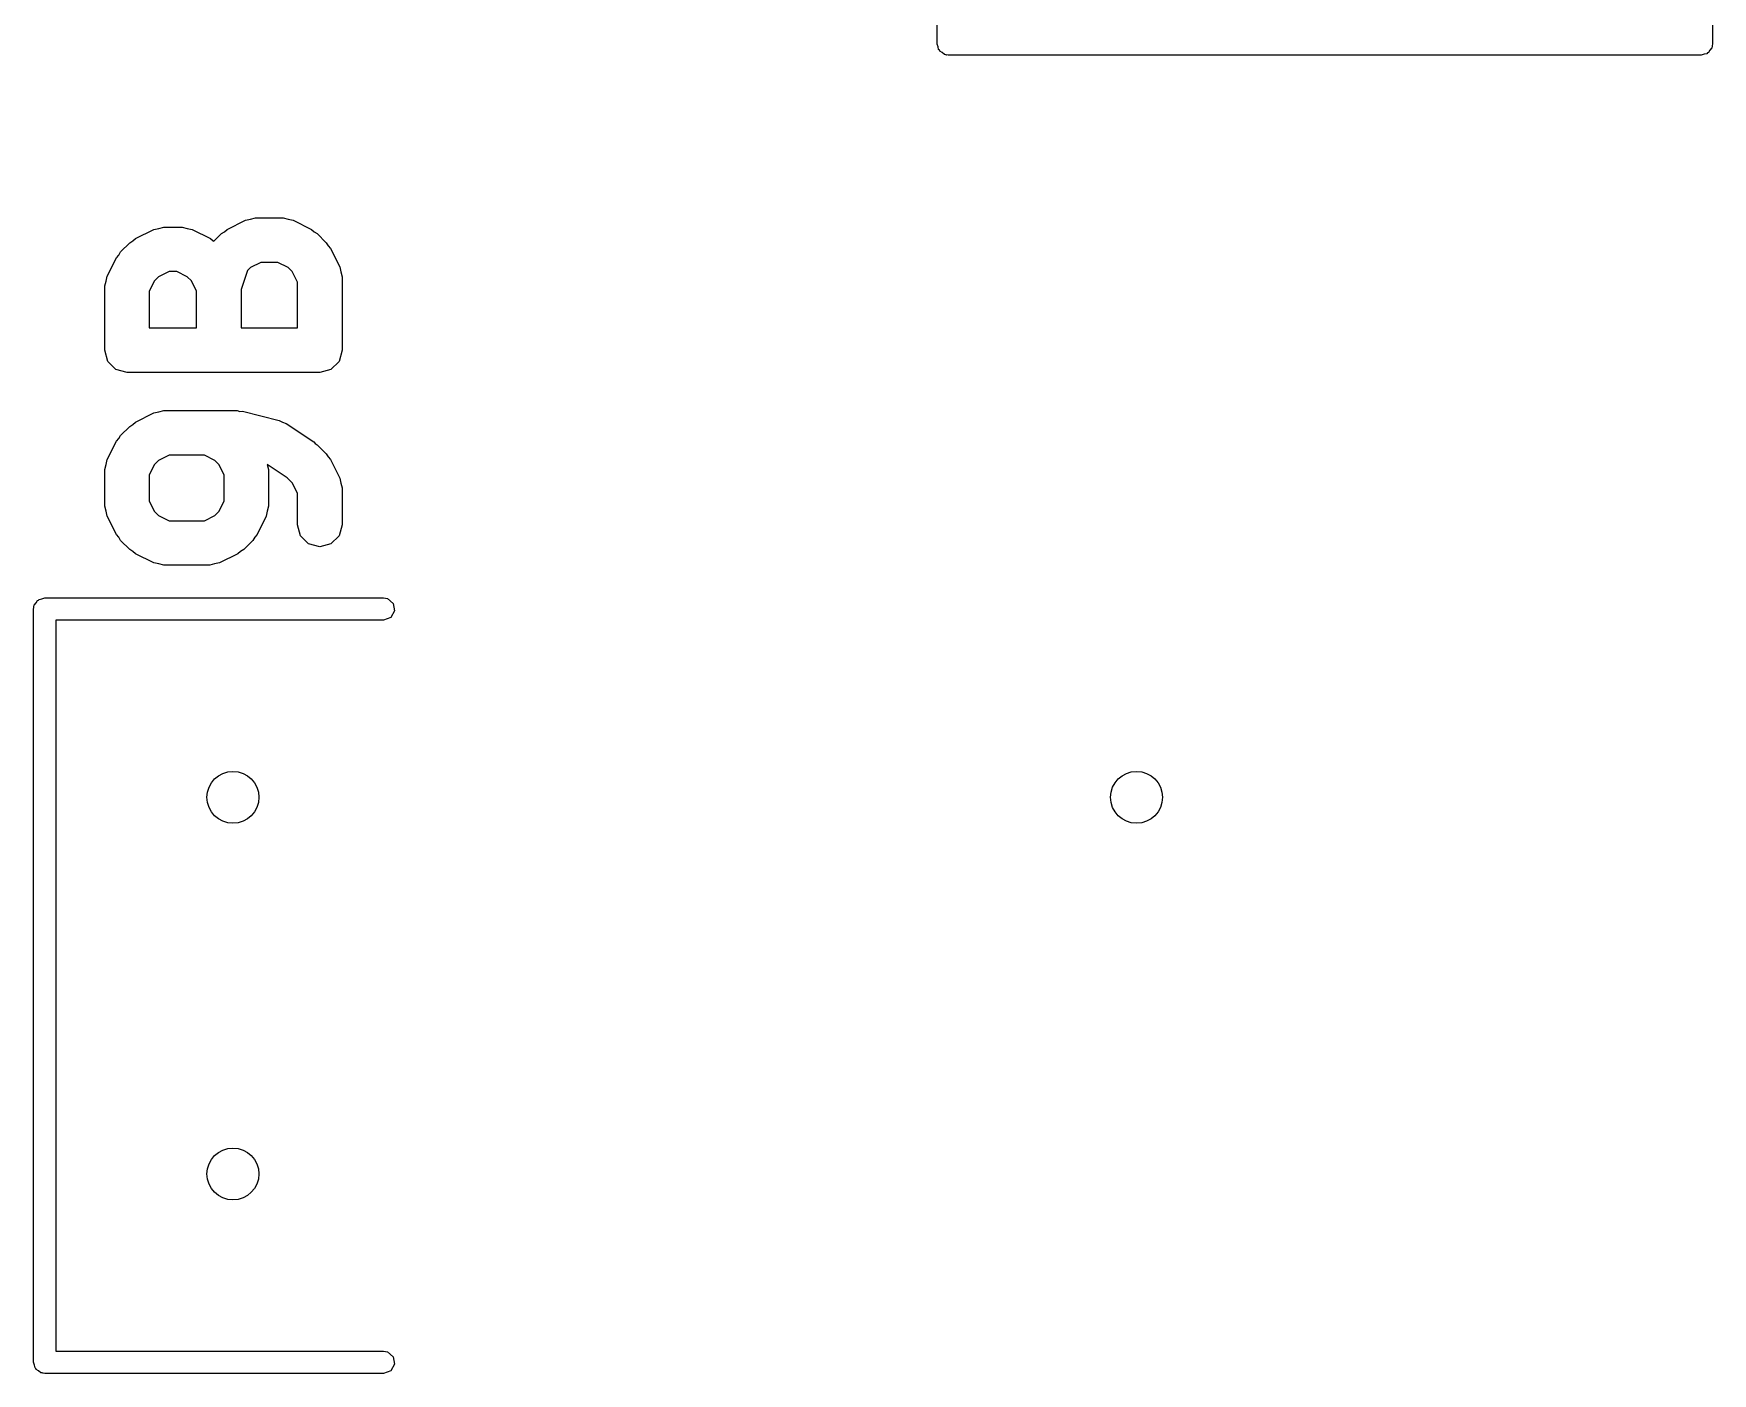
# Model space of a CAD drawing. Extents: x 6.24 to 8.54, y -5.54 to -4.04.
# Drawn here: x 8.097 to 8.5429, y -5.543 to -5.1872 of the extents above; entities that cross this region are included whole.
import ezdxf

# ---------------------------------------------------------------- set-up
doc = ezdxf.new("R2010")
doc.units = 0
doc.header["$MEASUREMENT"] = 0
doc.layers.add('BLACK', color=7, linetype='CONTINUOUS')

msp = doc.modelspace()

# ---------------------------------------------------------------- linework, layer by layer
at = {"layer": 'BLACK', "linetype": 'CONTINUOUS'}
for p, q in [((8.33705, -5.19), (8.33705, -5.1)), ((8.54295, -5.1), (8.54295, -5.19)), ((8.33731, -5.19072), (8.33705, -5.19)), ((8.54295, -5.19), (8.54289, -5.19038)), ((8.33744, -5.19148), (8.33731, -5.19072)), ((8.33765, -5.19165), (8.33744, -5.19148)), ((8.33774, -5.1919), (8.33765, -5.19165)), ((8.3384, -5.19228), (8.33774, -5.1919)), ((8.33899, -5.19277), (8.3384, -5.19228)), ((8.33937, -5.19284), (8.33899, -5.19277)), ((8.33949, -5.19291), (8.33937, -5.19284)), ((8.33962, -5.19289), (8.33949, -5.19291)), ((8.34, -5.19295), (8.33962, -5.19289)), ((8.54, -5.19295), (8.34, -5.19295)), ((8.54072, -5.19269), (8.54, -5.19295)), ((8.54148, -5.19256), (8.54072, -5.19269)), ((8.54165, -5.19235), (8.54148, -5.19256)), ((8.5419, -5.19226), (8.54165, -5.19235)), ((8.54228, -5.1916), (8.5419, -5.19226)), ((8.54277, -5.19101), (8.54228, -5.1916)), ((8.54284, -5.19063), (8.54277, -5.19101)), ((8.54291, -5.19051), (8.54284, -5.19063)), ((8.54289, -5.19038), (8.54291, -5.19051)), ((8.12412, -5.24165), (8.12899, -5.23921)), ((8.12899, -5.23921), (8.13032, -5.23894)), ((8.13032, -5.23894), (8.13163, -5.23859)), ((8.13163, -5.23859), (8.13651, -5.23859)), ((8.13651, -5.23859), (8.13782, -5.23894)), ((8.13782, -5.23894), (8.13915, -5.23921)), ((8.13915, -5.23921), (8.14402, -5.24165)), ((8.14778, -5.23984), (8.14849, -5.23921)), ((8.14849, -5.23921), (8.15336, -5.23677)), ((8.15336, -5.23677), (8.15469, -5.2365)), ((8.15469, -5.2365), (8.156, -5.23615)), ((8.156, -5.23615), (8.16331, -5.23615)), ((8.16331, -5.23615), (8.16463, -5.2365)), ((8.16463, -5.2365), (8.16596, -5.23677)), ((8.16596, -5.23677), (8.17083, -5.23921)), ((8.17083, -5.23921), (8.17154, -5.23984)), ((8.12014, -5.24519), (8.12258, -5.24275)), ((8.12258, -5.24275), (8.1234, -5.24228)), ((8.1234, -5.24228), (8.12412, -5.24165)), ((8.14402, -5.24165), (8.14473, -5.24228)), ((8.14473, -5.24228), (8.1449, -5.24237)), ((8.1449, -5.24237), (8.14695, -5.24031)), ((8.14695, -5.24031), (8.14778, -5.23984)), ((8.17154, -5.23984), (8.17236, -5.24031)), ((8.17236, -5.24031), (8.1748, -5.24275)), ((8.1748, -5.24275), (8.17528, -5.24358)), ((8.17528, -5.24358), (8.17591, -5.24429)), ((8.1166, -5.2516), (8.11904, -5.24672)), ((8.11904, -5.24672), (8.11967, -5.24601)), ((8.11967, -5.24601), (8.12014, -5.24519)), ((8.1574, -5.24796), (8.15463, -5.24934)), ((8.16192, -5.24796), (8.1574, -5.24796)), ((8.16469, -5.24934), (8.16192, -5.24796)), ((8.17591, -5.24429), (8.17835, -5.24916)), ((8.11633, -5.25293), (8.1166, -5.2516)), ((8.13025, -5.25178), (8.12917, -5.25286)), ((8.13302, -5.2504), (8.13025, -5.25178)), ((8.13511, -5.2504), (8.13302, -5.2504)), ((8.13788, -5.25178), (8.13511, -5.2504)), ((8.13896, -5.25286), (8.13788, -5.25178)), ((8.15385, -5.25012), (8.15216, -5.2552)), ((8.15463, -5.24934), (8.15385, -5.25012)), ((8.16577, -5.25043), (8.16469, -5.24934)), ((8.16716, -5.2532), (8.16577, -5.25043)), ((8.17835, -5.24916), (8.17862, -5.25049)), ((8.17862, -5.25049), (8.17897, -5.2518)), ((8.17897, -5.2518), (8.17897, -5.2713)), ((8.11598, -5.25424), (8.11633, -5.25293)), ((8.11598, -5.2713), (8.11598, -5.25424)), ((8.12917, -5.25286), (8.12779, -5.25563)), ((8.12779, -5.25563), (8.12779, -5.26539)), ((8.14035, -5.25563), (8.13896, -5.25286)), ((8.14035, -5.26539), (8.14035, -5.25563)), ((8.15216, -5.2552), (8.15216, -5.26539)), ((8.16716, -5.26539), (8.16716, -5.2532)), ((8.12779, -5.26539), (8.14035, -5.26539)), ((8.15216, -5.26539), (8.16716, -5.26539)), ((8.11677, -5.27425), (8.11598, -5.2713)), ((8.11893, -5.27641), (8.11677, -5.27425)), ((8.17818, -5.27425), (8.17602, -5.27641)), ((8.17897, -5.2713), (8.17818, -5.27425)), ((8.12188, -5.27721), (8.11893, -5.27641)), ((8.14625, -5.27721), (8.12188, -5.27721)), ((8.17306, -5.27721), (8.14625, -5.27721)), ((8.17602, -5.27641), (8.17306, -5.27721)), ((8.12412, -5.29039), (8.12899, -5.28795)), ((8.12899, -5.28795), (8.13032, -5.28768)), ((8.13032, -5.28768), (8.13163, -5.28733)), ((8.13163, -5.28733), (8.15113, -5.28733)), ((8.15113, -5.28733), (8.15183, -5.28752)), ((8.15183, -5.28752), (8.15256, -5.28751)), ((8.15256, -5.28751), (8.16231, -5.28994)), ((8.12014, -5.29393), (8.12258, -5.2915)), ((8.12258, -5.2915), (8.1234, -5.29102)), ((8.1234, -5.29102), (8.12412, -5.29039)), ((8.16231, -5.28994), (8.16319, -5.29043)), ((8.16319, -5.29043), (8.16415, -5.29076)), ((8.16415, -5.29076), (8.17146, -5.29563)), ((8.1166, -5.30034), (8.11904, -5.29547)), ((8.11904, -5.29547), (8.11967, -5.29476)), ((8.11967, -5.29476), (8.12014, -5.29393)), ((8.17146, -5.29563), (8.17185, -5.29608)), ((8.17185, -5.29608), (8.17236, -5.29637)), ((8.17236, -5.29637), (8.1748, -5.29881)), ((8.11598, -5.30298), (8.11633, -5.30167)), ((8.11633, -5.30167), (8.1166, -5.30034)), ((8.12917, -5.30161), (8.12779, -5.30438)), ((8.13025, -5.30053), (8.12917, -5.30161)), ((8.13302, -5.29914), (8.13025, -5.30053)), ((8.14242, -5.29914), (8.13302, -5.29914)), ((8.14519, -5.30053), (8.14242, -5.29914)), ((8.14627, -5.30161), (8.14519, -5.30053)), ((8.14766, -5.30438), (8.14627, -5.30161)), ((8.16443, -5.30514), (8.1591, -5.30159)), ((8.1591, -5.30159), (8.15912, -5.30167)), ((8.15912, -5.30167), (8.15947, -5.30298)), ((8.1748, -5.29881), (8.17528, -5.29963)), ((8.17528, -5.29963), (8.17591, -5.30034)), ((8.17591, -5.30034), (8.17835, -5.30522)), ((8.11598, -5.31273), (8.11598, -5.30298)), ((8.12779, -5.30438), (8.12779, -5.31134)), ((8.14766, -5.31134), (8.14766, -5.30438)), ((8.15947, -5.30298), (8.15947, -5.31273)), ((8.16577, -5.30648), (8.16443, -5.30514)), ((8.17835, -5.30522), (8.17862, -5.30655)), ((8.16716, -5.30925), (8.16577, -5.30648)), ((8.16716, -5.31761), (8.16716, -5.30925)), ((8.17862, -5.30655), (8.17897, -5.30786)), ((8.17897, -5.30786), (8.17897, -5.31761)), ((8.11633, -5.31404), (8.11598, -5.31273)), ((8.1166, -5.31537), (8.11633, -5.31404)), ((8.12779, -5.31134), (8.12917, -5.31411)), ((8.12917, -5.31411), (8.13025, -5.31519)), ((8.14519, -5.31519), (8.14627, -5.31411)), ((8.14627, -5.31411), (8.14766, -5.31134)), ((8.15912, -5.31404), (8.15885, -5.31537)), ((8.15947, -5.31273), (8.15912, -5.31404)), ((8.11904, -5.32025), (8.1166, -5.31537)), ((8.13025, -5.31519), (8.13302, -5.31658)), ((8.13302, -5.31658), (8.14242, -5.31658)), ((8.14242, -5.31658), (8.14519, -5.31519)), ((8.15885, -5.31537), (8.15641, -5.32025)), ((8.16795, -5.32056), (8.16716, -5.31761)), ((8.17897, -5.31761), (8.17818, -5.32056)), ((8.11967, -5.32096), (8.11904, -5.32025)), ((8.12014, -5.32178), (8.11967, -5.32096)), ((8.12258, -5.32422), (8.12014, -5.32178)), ((8.1553, -5.32178), (8.15287, -5.32422)), ((8.15578, -5.32096), (8.1553, -5.32178)), ((8.15641, -5.32025), (8.15578, -5.32096)), ((8.17011, -5.32272), (8.16795, -5.32056)), ((8.17306, -5.32351), (8.17011, -5.32272)), ((8.17602, -5.32272), (8.17306, -5.32351)), ((8.17818, -5.32056), (8.17602, -5.32272)), ((8.1234, -5.32469), (8.12258, -5.32422)), ((8.12412, -5.32533), (8.1234, -5.32469)), ((8.12899, -5.32776), (8.12412, -5.32533)), ((8.13032, -5.32803), (8.12899, -5.32776)), ((8.13163, -5.32839), (8.13032, -5.32803)), ((8.14382, -5.32839), (8.13163, -5.32839)), ((8.14513, -5.32804), (8.14382, -5.32839)), ((8.14646, -5.32776), (8.14513, -5.32804)), ((8.15133, -5.32533), (8.14646, -5.32776)), ((8.15204, -5.32469), (8.15133, -5.32533)), ((8.15287, -5.32422), (8.15204, -5.32469)), ((8.09852, -5.33744), (8.09928, -5.33731)), ((8.09928, -5.33731), (8.1, -5.33705)), ((8.1, -5.33705), (8.19, -5.33705)), ((8.19, -5.33705), (8.19101, -5.33723)), ((8.19101, -5.33723), (8.19256, -5.33852)), ((8.09705, -5.34), (8.09711, -5.33962)), ((8.09705, -5.54), (8.09705, -5.34)), ((8.09709, -5.33949), (8.09716, -5.33937)), ((8.09711, -5.33962), (8.09709, -5.33949)), ((8.09716, -5.33937), (8.09723, -5.33899)), ((8.09723, -5.33899), (8.09772, -5.3384)), ((8.09772, -5.3384), (8.0981, -5.33774)), ((8.0981, -5.33774), (8.09835, -5.33765)), ((8.09835, -5.33765), (8.09852, -5.33744)), ((8.19291, -5.34051), (8.1919, -5.34226)), ((8.19256, -5.33852), (8.19291, -5.34051)), ((8.19, -5.34295), (8.10295, -5.34295)), ((8.10295, -5.34295), (8.10295, -5.53705)), ((8.1919, -5.34226), (8.19, -5.34295)), ((8.10295, -5.53705), (8.19, -5.53705)), ((8.19, -5.53705), (8.19101, -5.53723)), ((8.19101, -5.53723), (8.19256, -5.53852)), ((8.09731, -5.54072), (8.09705, -5.54)), ((8.09744, -5.54148), (8.09731, -5.54072)), ((8.09765, -5.54165), (8.09744, -5.54148)), ((8.09774, -5.5419), (8.09765, -5.54165)), ((8.0984, -5.54228), (8.09774, -5.5419)), ((8.09899, -5.54277), (8.0984, -5.54228)), ((8.1919, -5.54226), (8.19, -5.54295)), ((8.19291, -5.54051), (8.1919, -5.54226)), ((8.19256, -5.53852), (8.19291, -5.54051)), ((8.09937, -5.54284), (8.09899, -5.54277)), ((8.09949, -5.54291), (8.09937, -5.54284)), ((8.09962, -5.54289), (8.09949, -5.54291)), ((8.1, -5.54295), (8.09962, -5.54289)), ((8.19, -5.54295), (8.1, -5.54295))]:
    msp.add_line(p, q, dxfattribs=at)
at = {"layer": 'BLACK'}
for centre in [(8.15, -5.39), (8.39, -5.39), (8.15, -5.49)]:
    msp.add_circle(centre, 0.00689, dxfattribs=at)

doc.saveas('drawing.dxf')
